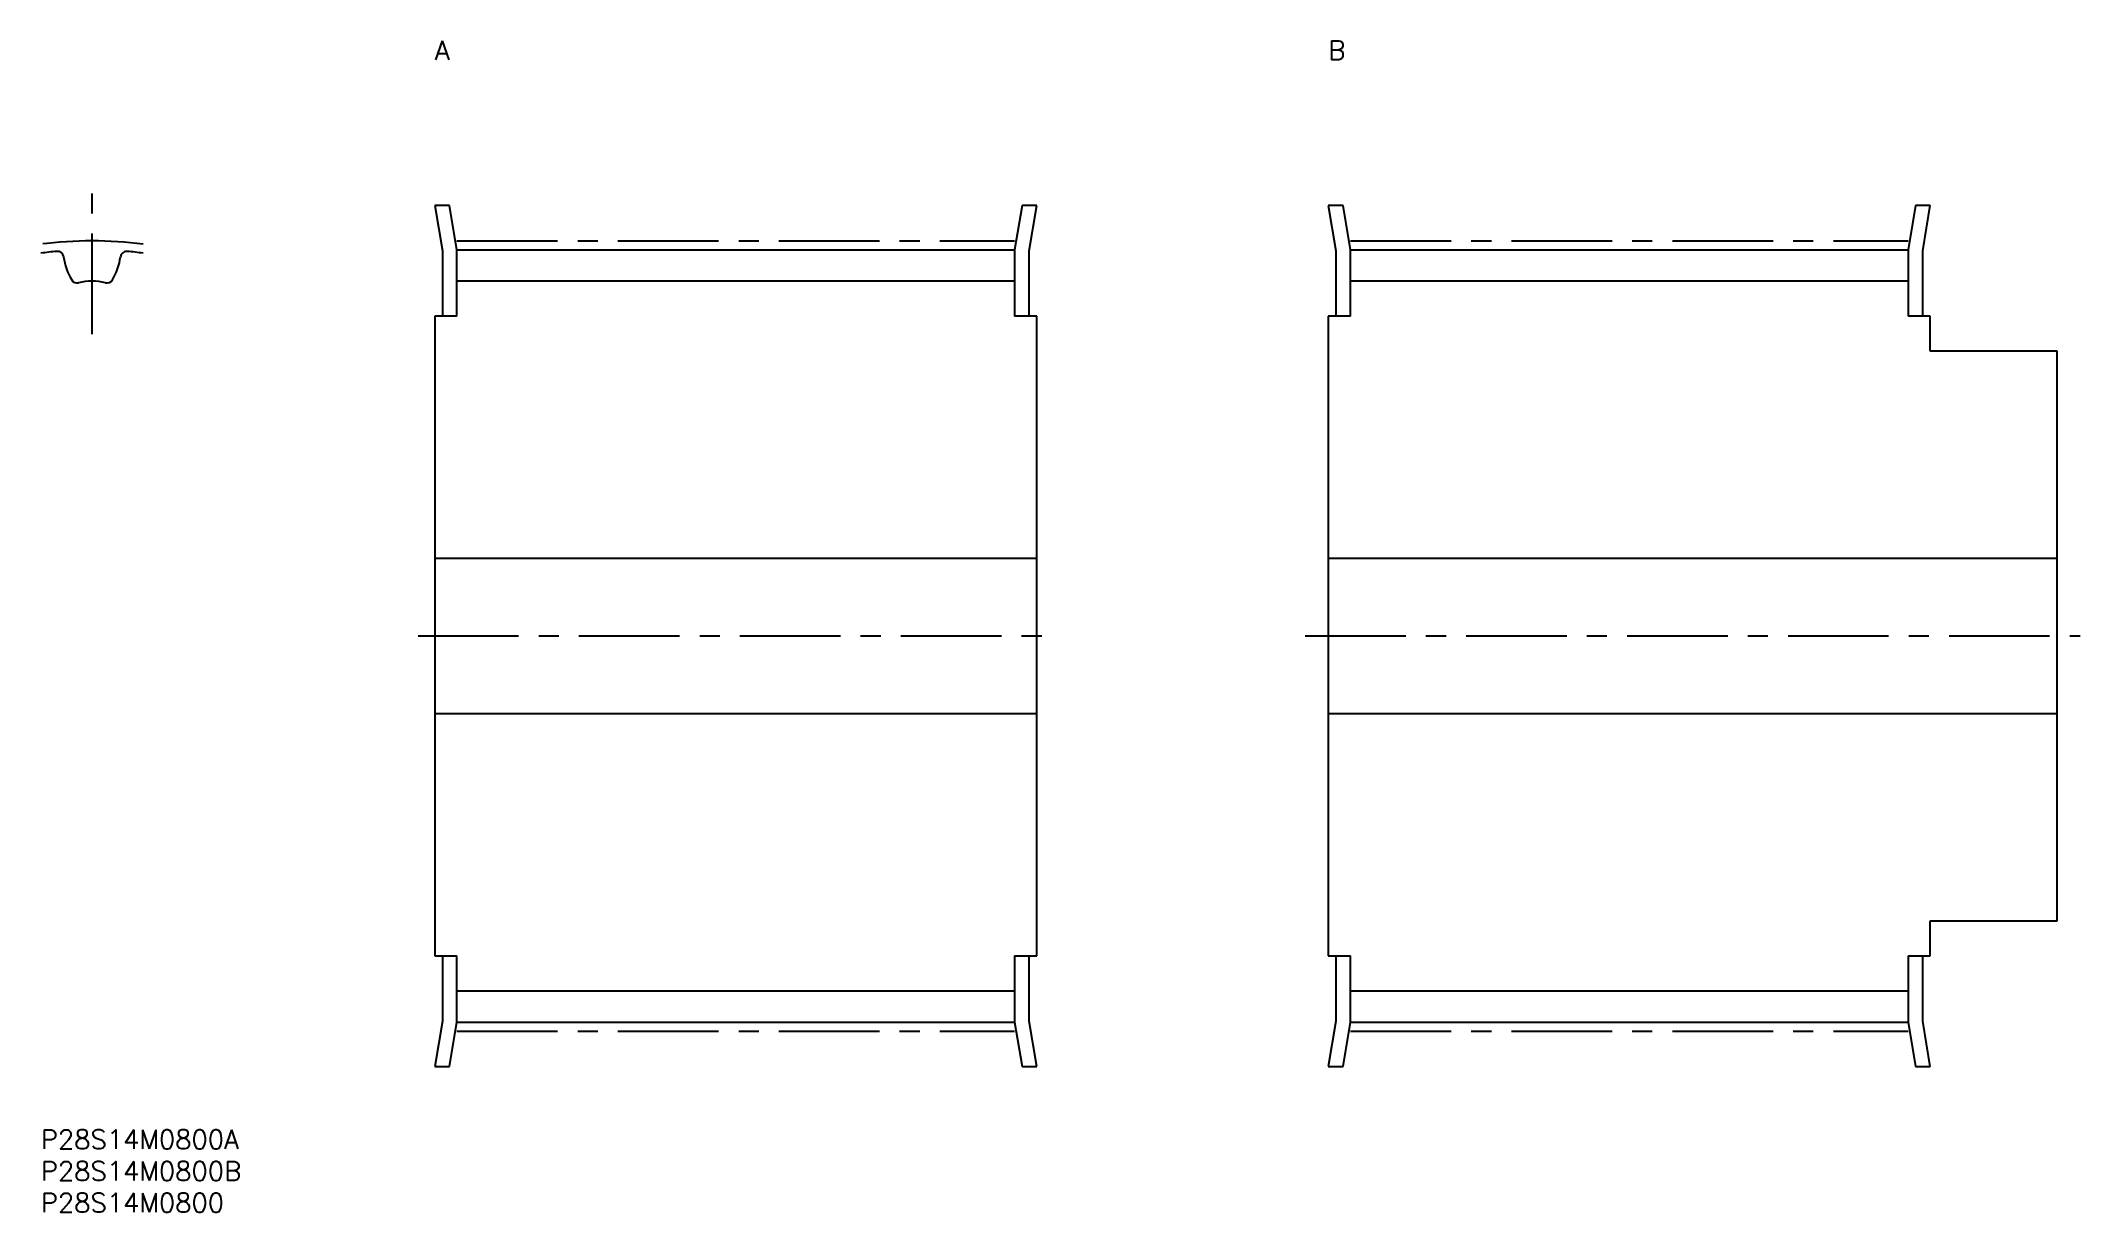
# Model space of a CAD drawing. Extents: x 0 to 322, y -13 to 172.
import ezdxf

# ---------------------------------------------------------------- set-up
doc = ezdxf.new("R2010")
doc.units = 0
doc.header["$LTSCALE"] = 0.5
doc.linetypes.add('CENTER', pattern=[50.8, 31.75, -6.35, 6.35, -6.35])
for name, color, linetype in [('MSM_CENTER', 1, 'CENTER'), ('MSM_CONTINUOUS', 7, 'CONTINUOUS'), ('MSM_PART_NUMBER', 7, 'CONTINUOUS')]:
    doc.layers.add(name, color=color, linetype=linetype)
doc.styles.get("Standard").update_dxf_attribs({"font": 'txt.shx', "height": 3, "bigfont": 'bigfont.shx'})

# ---------------------------------------------------------------- blocks, each defined once
blk = doc.blocks.new('*U32')
at = {"layer": 'MSM_PART_NUMBER'}
blk.add_text('P28S14M0800A', height=3, dxfattribs=at).set_placement((0, -3))
blk = doc.blocks.new('*U33')
at = {"layer": 'MSM_PART_NUMBER'}
blk.add_text('P28S14M0800B', height=3, dxfattribs=at).set_placement((0, -8))
blk = doc.blocks.new('*U34')
at = {"layer": 'MSM_PART_NUMBER'}
blk.add_text('P28S14M0800', height=3, dxfattribs=at).set_placement((0, -13))
blk = doc.blocks.new('*U35')
at = {"layer": 'MSM_PART_NUMBER'}
blk.add_text('A', height=3, dxfattribs=at).set_placement((62.18, 169))
blk = doc.blocks.new('*U36')
at = {"layer": 'MSM_PART_NUMBER'}
blk.add_text('B', height=3, dxfattribs=at).set_placement((203.18, 169))

msp = doc.modelspace()

# ---------------------------------------------------------------- linework, layer by layer
at = {"layer": 'MSM_CENTER'}
for p, q in [((8.09, 125.68), (8.09, 149.4)), ((65.68, 140.39), (153.68, 140.39)), ((206.68, 140.39), (294.68, 140.39)), ((59.53, 78), (159.83, 78)), ((199.53, 78), (321.83, 78)), ((65.68, 15.61), (153.68, 15.61)), ((206.68, 15.61), (294.68, 15.61))]:
    msp.add_line(p, q, dxfattribs=at)
msp.add_arc((8.09, 78), 62.39, 82.5487, 97.4513, dxfattribs=at)
at = {"layer": 'MSM_CONTINUOUS'}
for p, q in [((64.51, 146), (62.18, 146)), ((62.18, 146), (63.38, 138.81)), ((65.68, 139), (64.51, 146)), ((154.85, 146), (153.68, 139)), ((157.18, 146), (154.85, 146)), ((155.98, 138.81), (157.18, 146)), ((205.51, 146), (203.18, 146)), ((203.18, 146), (204.38, 138.81)), ((206.68, 139), (205.51, 146)), ((295.85, 146), (294.68, 139)), ((298.18, 146), (295.85, 146)), ((296.98, 138.81), (298.18, 146)), ((63.38, 138.81), (63.38, 128.5)), ((65.68, 128.5), (65.68, 139)), ((65.68, 138.99), (153.68, 138.99)), ((153.68, 139), (153.68, 128.5)), ((155.98, 128.5), (155.98, 138.81)), ((204.38, 138.81), (204.38, 128.5)), ((206.68, 128.5), (206.68, 139)), ((206.68, 138.99), (294.68, 138.99)), ((294.68, 139), (294.68, 128.5)), ((296.98, 128.5), (296.98, 138.81)), ((153.68, 134.04), (65.68, 134.04)), ((294.68, 134.04), (206.68, 134.04)), ((62.18, 128.5), (62.18, 27.5)), ((65.68, 128.5), (62.18, 128.5)), ((157.18, 128.5), (153.68, 128.5)), ((157.18, 27.5), (157.18, 128.5)), ((203.18, 128.5), (203.18, 27.5)), ((206.68, 128.5), (203.18, 128.5)), ((298.18, 128.5), (294.68, 128.5)), ((298.18, 123), (298.18, 128.5)), ((318.18, 123), (298.18, 123)), ((318.18, 33), (318.18, 123)), ((157.18, 90.25), (62.18, 90.25)), ((318.18, 90.25), (203.18, 90.25)), ((62.18, 65.75), (157.18, 65.75)), ((203.18, 65.75), (318.18, 65.75)), ((298.18, 27.5), (298.18, 33)), ((298.18, 33), (318.18, 33)), ((62.18, 27.5), (65.68, 27.5)), ((63.38, 27.5), (63.38, 17.19)), ((65.68, 17), (65.68, 27.5)), ((153.68, 27.5), (153.68, 17)), ((153.68, 27.5), (157.18, 27.5)), ((155.98, 17.19), (155.98, 27.5)), ((203.18, 27.5), (206.68, 27.5)), ((204.38, 27.5), (204.38, 17.19)), ((206.68, 17), (206.68, 27.5)), ((294.68, 27.5), (294.68, 17)), ((294.68, 27.5), (298.18, 27.5)), ((296.98, 17.19), (296.98, 27.5)), ((65.68, 21.96), (153.68, 21.96)), ((206.68, 21.96), (294.68, 21.96)), ((63.38, 17.19), (62.18, 10)), ((64.51, 10), (65.68, 17)), ((65.68, 17.01), (153.68, 17.01)), ((153.68, 17), (154.85, 10)), ((157.18, 10), (155.98, 17.19)), ((204.38, 17.19), (203.18, 10)), ((205.51, 10), (206.68, 17)), ((206.68, 17.01), (294.68, 17.01)), ((294.68, 17), (295.85, 10)), ((298.18, 10), (296.98, 17.19)), ((62.18, 10), (64.51, 10)), ((154.85, 10), (157.18, 10)), ((203.18, 10), (205.51, 10)), ((295.85, 10), (298.18, 10))]:
    msp.add_line(p, q, dxfattribs=at)
for centre, radius, start, end in [((8.09, 78), 60.99, 95.2338, 97.6233), ((2.62, 137.74), 1, 7.1099, 95.2338), ((13.56, 137.74), 1, 84.7662, 172.89), ((8.09, 78), 60.99, 82.3767, 84.7662), ((12.64, 138.99), 9.1, 187.11, 211.4746), ((3.54, 138.99), 9.1, 328.5254, 352.89), ((5.73, 134.76), 1, 211.4746, 283.5027), ((8.09, 124.94), 9.1, 76.4973, 103.5027), ((10.45, 134.76), 1, 256.4973, 328.5254)]:
    msp.add_arc(centre, radius, start, end, dxfattribs=at)

# ---------------------------------------------------------------- block references
for name in ['*U35', '*U36', '*U32', '*U33', '*U34']:
    msp.add_blockref(name, (0, 0), dxfattribs=at)

doc.saveas('drawing.dxf')
